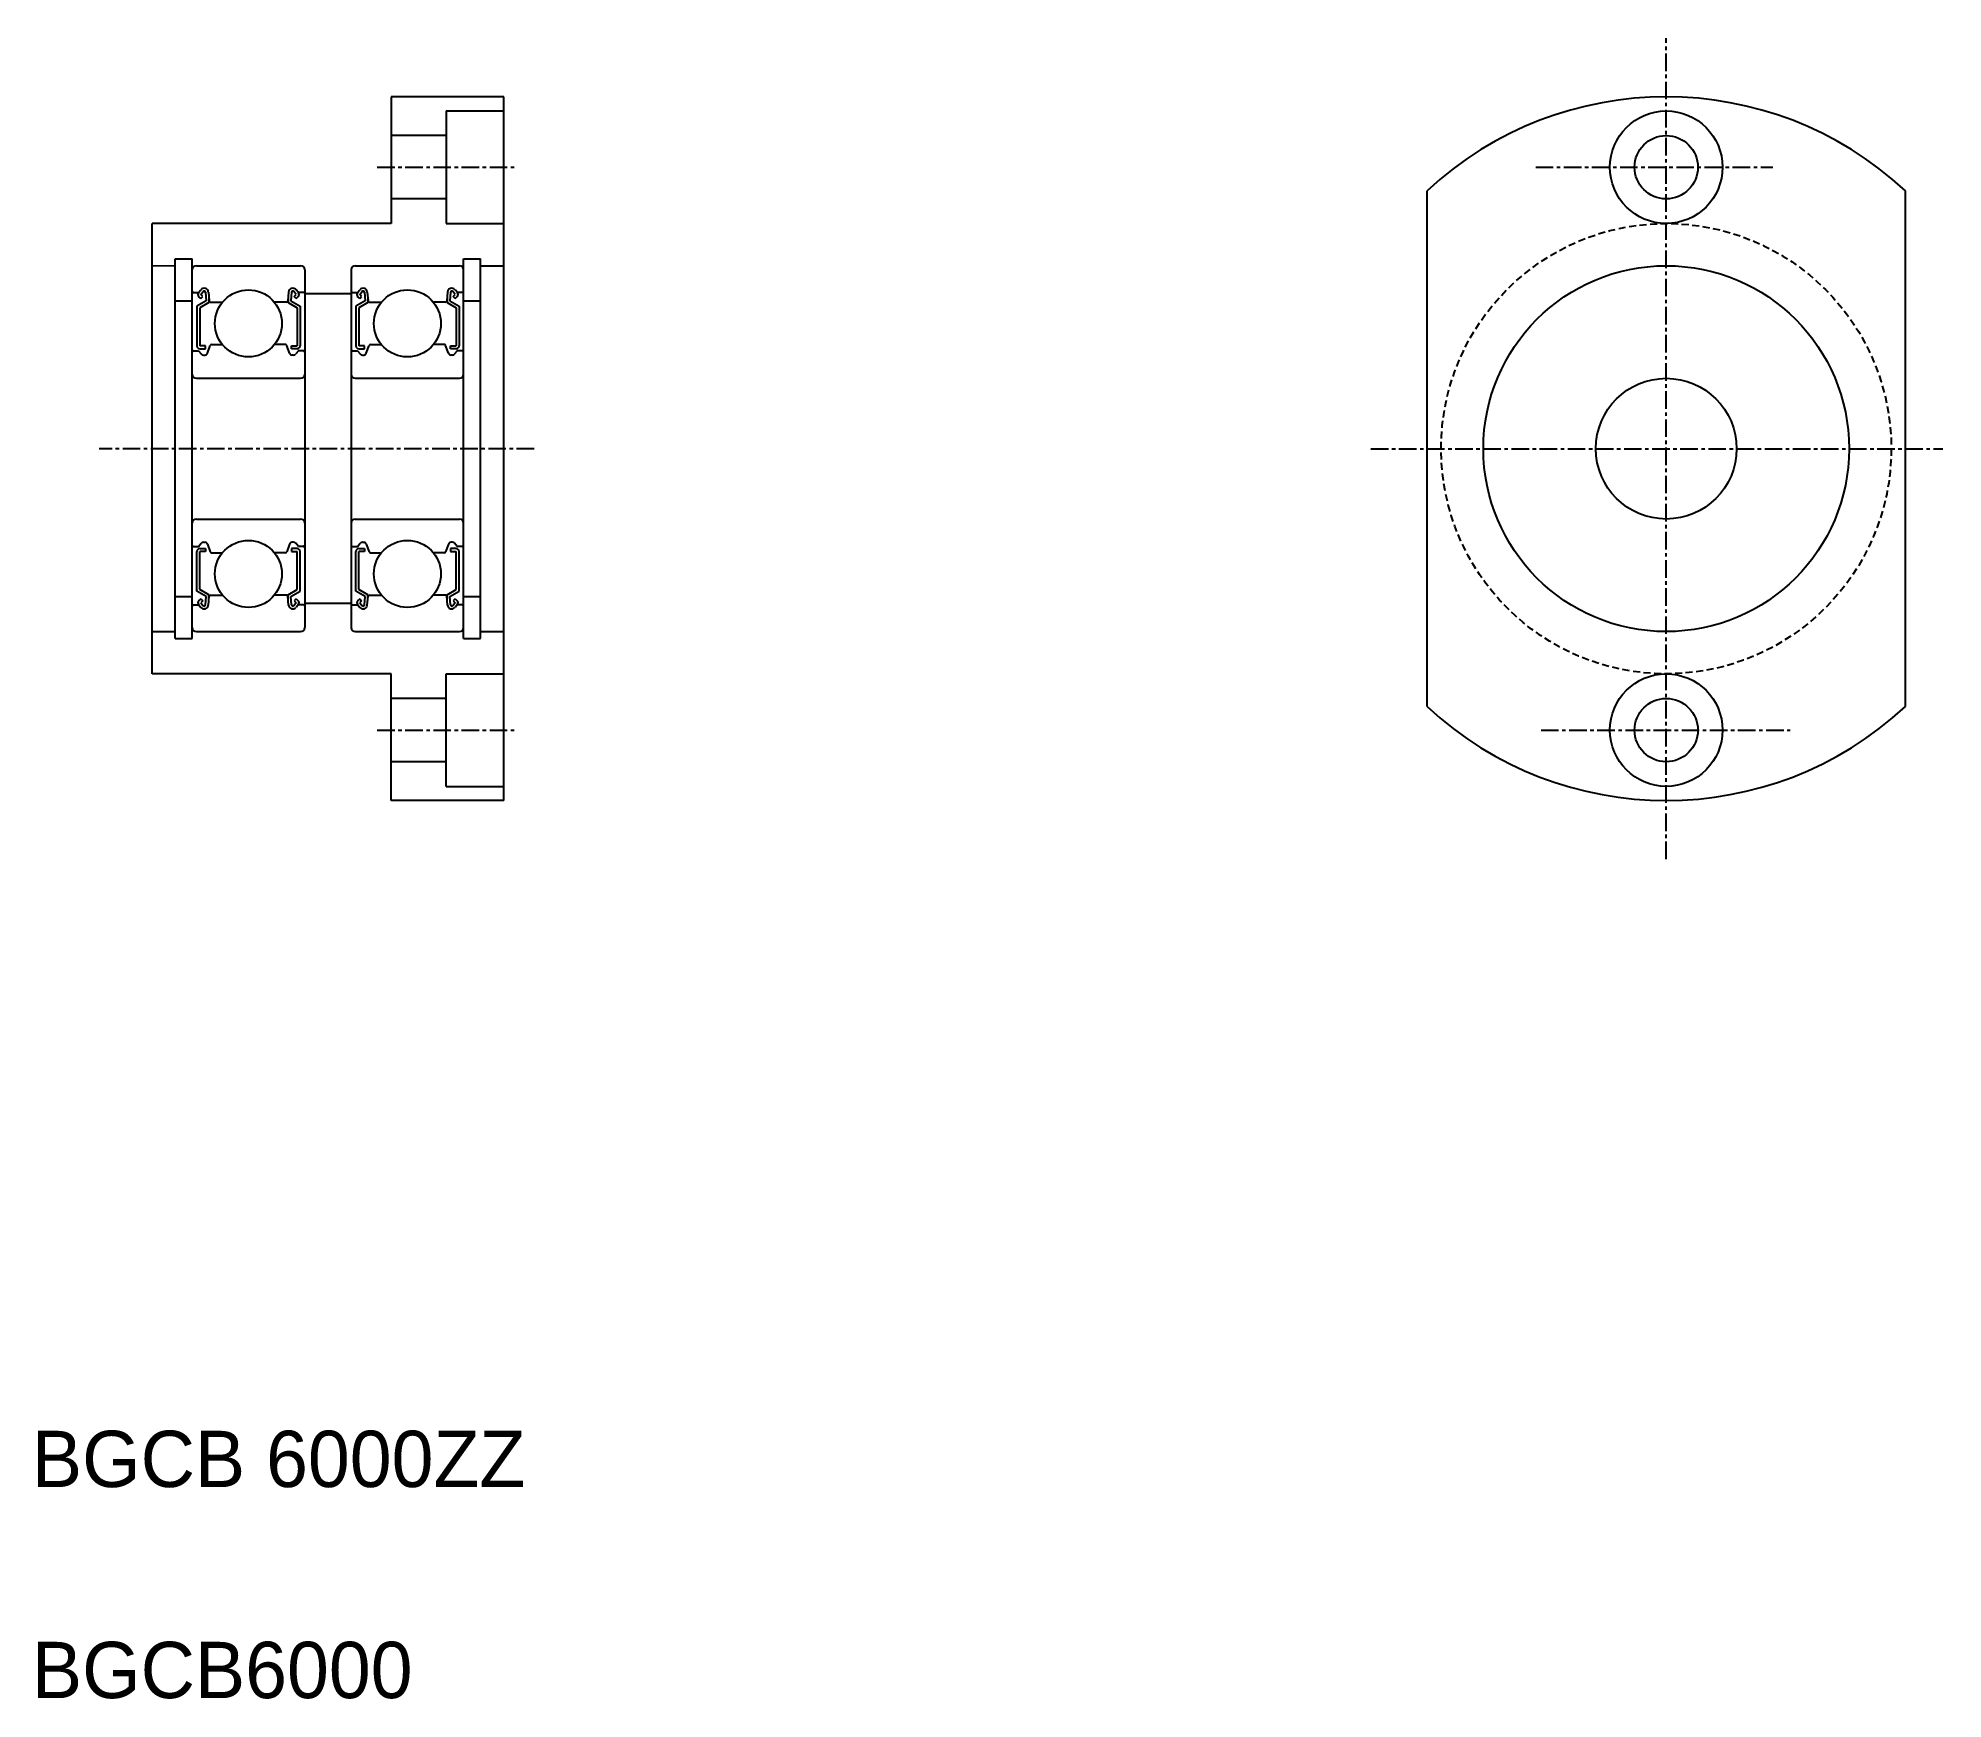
# Model space of a CAD drawing. Extents: x 154 to 289, y 77 to 195.
import ezdxf

# ---------------------------------------------------------------- set-up
doc = ezdxf.new("R2010")
doc.units = 0
doc.linetypes.add('CENTER', pattern=[2, 1.25, -0.25, 0.25, -0.25])
doc.linetypes.add('DASHED', pattern=[0.75, 0.5, -0.25])
doc.layers.get('0').update_dxf_attribs({"linetype": 'CONTINUOUS'})
doc.layers.add('CENTER', color=1, linetype='CENTER')

msp = doc.modelspace()

# ---------------------------------------------------------------- linework, layer by layer
at = {"color": 7, "linetype": 'CONTINUOUS'}
for p, q in [((178.75, 191.06), (178.75, 182.06)), ((186.75, 191.06), (178.75, 191.06)), ((186.75, 141.06), (186.75, 191.06)), ((182.65, 190.06), (182.65, 182.06)), ((182.65, 190.06), (186.75, 190.06)), ((182.65, 188.31), (178.75, 188.31)), ((252.39, 147.73), (252.39, 184.39)), ((286.39, 147.73), (286.39, 184.39)), ((182.65, 183.81), (178.75, 183.81)), ((161.75, 150.06), (161.75, 182.06)), ((178.75, 182.06), (161.75, 182.06)), ((182.65, 182.06), (186.75, 182.06)), ((161.75, 179.06), (163.4, 179.07)), ((163.4, 179.56), (164.6, 179.56)), ((163.4, 152.56), (163.4, 179.56)), ((164.6, 152.56), (164.6, 179.56)), ((164.9, 179.06), (172.3, 179.06)), ((172.6, 178.76), (172.6, 153.36)), ((175.9, 178.76), (175.9, 153.36)), ((176.2, 179.06), (183.6, 179.06)), ((183.9, 152.56), (183.9, 179.56)), ((183.9, 179.56), (185.1, 179.56)), ((185.1, 152.56), (185.1, 179.56)), ((185.1, 179.06), (186.75, 179.06)), ((163.4, 176.56), (164.6, 176.56)), ((164.7, 177.16), (165.06, 177.16)), ((165.59, 176.57), (164.94, 176.19)), ((164.94, 176.19), (164.94, 173.36)), ((165.05, 177.15), (165.22, 177.35)), ((165.21, 176.74), (165.06, 176.88)), ((165.79, 176.45), (165.14, 176.07)), ((165.14, 176.07), (165.14, 173.36)), ((165.21, 177.02), (165.38, 177.22)), ((165.35, 176.88), (165.21, 177.02)), ((165.21, 176.74), (165.35, 176.88)), ((165.55, 177.17), (165.59, 176.57)), ((165.75, 177.19), (165.81, 176.56)), ((165.79, 176.81), (165.79, 176.45)), ((165.91, 176.46), (166.75, 176.46)), ((171.3, 176.46), (170.45, 176.46)), ((171.46, 177.19), (171.4, 176.56)), ((171.42, 176.81), (171.42, 176.45)), ((171.42, 176.45), (172.07, 176.07)), ((171.66, 177.17), (171.62, 176.57)), ((171.62, 176.57), (172.27, 176.19)), ((172, 177.02), (171.83, 177.22)), ((171.86, 176.88), (172, 177.02)), ((172, 176.74), (171.86, 176.88)), ((172.16, 177.15), (171.99, 177.35)), ((172, 176.74), (172.14, 176.88)), ((172.07, 176.07), (172.07, 173.36)), ((172.5, 177.16), (172.14, 177.16)), ((172.27, 176.19), (172.27, 173.36)), ((175.9, 177.06), (172.6, 177.06)), ((176, 177.16), (176.36, 177.16)), ((176.89, 176.57), (176.24, 176.19)), ((176.24, 176.19), (176.24, 173.36)), ((176.35, 177.15), (176.52, 177.35)), ((176.51, 176.74), (176.36, 176.88)), ((177.09, 176.45), (176.44, 176.07)), ((176.44, 176.07), (176.44, 173.36)), ((176.51, 177.02), (176.68, 177.22)), ((176.65, 176.88), (176.51, 177.02)), ((176.51, 176.74), (176.65, 176.88)), ((176.85, 177.17), (176.89, 176.57)), ((177.05, 177.19), (177.11, 176.56)), ((177.09, 176.81), (177.09, 176.45)), ((177.21, 176.46), (178.05, 176.46)), ((182.6, 176.46), (181.75, 176.46)), ((182.76, 177.19), (182.7, 176.56)), ((182.72, 176.81), (182.72, 176.45)), ((182.72, 176.45), (183.37, 176.07)), ((182.96, 177.17), (182.92, 176.57)), ((182.92, 176.57), (183.57, 176.19)), ((183.3, 177.02), (183.13, 177.22)), ((183.16, 176.88), (183.3, 177.02)), ((183.3, 176.74), (183.16, 176.88)), ((183.46, 177.15), (183.29, 177.35)), ((183.3, 176.74), (183.44, 176.88)), ((183.37, 176.07), (183.37, 173.36)), ((183.8, 177.16), (183.44, 177.16)), ((183.57, 176.19), (183.57, 173.36)), ((183.9, 176.56), (185.1, 176.56)), ((165.54, 173.36), (165.14, 173.36)), ((165.54, 173.16), (165.54, 173.36)), ((165.68, 172.85), (165.88, 173.4)), ((165.98, 173.46), (166.75, 173.46)), ((171.23, 173.46), (170.45, 173.46)), ((171.53, 172.85), (171.32, 173.4)), ((171.67, 173.36), (172.07, 173.36)), ((171.67, 173.16), (171.67, 173.36)), ((176.84, 173.36), (176.44, 173.36)), ((176.84, 173.16), (176.84, 173.36)), ((176.98, 172.85), (177.18, 173.4)), ((177.28, 173.46), (178.05, 173.46)), ((182.53, 173.46), (181.75, 173.46)), ((182.83, 172.85), (182.62, 173.4)), ((182.97, 173.16), (182.97, 173.36)), ((182.97, 173.36), (183.37, 173.36)), ((164.7, 173.01), (165.05, 173.01)), ((165.05, 173.01), (165.25, 172.79)), ((165.14, 173.16), (165.54, 173.16)), ((165.4, 172.71), (165.5, 172.71)), ((172.07, 173.16), (171.67, 173.16)), ((171.81, 172.71), (171.71, 172.71)), ((172.15, 173.01), (171.96, 172.79)), ((172.5, 173.01), (172.15, 173.01)), ((176, 173.01), (176.35, 173.01)), ((176.35, 173.01), (176.55, 172.79)), ((176.44, 173.16), (176.84, 173.16)), ((176.7, 172.71), (176.8, 172.71)), ((183.37, 173.16), (182.97, 173.16)), ((183.11, 172.71), (183.01, 172.71)), ((183.45, 173.01), (183.26, 172.79)), ((183.8, 173.01), (183.45, 173.01)), ((164.9, 171.06), (172.3, 171.06)), ((176.2, 171.06), (183.6, 171.06)), ((164.9, 161.06), (172.3, 161.06)), ((176.2, 161.06), (183.6, 161.06)), ((164.7, 159.11), (165.05, 159.11)), ((164.94, 155.94), (164.94, 158.76)), ((165.05, 159.11), (165.25, 159.34)), ((165.14, 158.96), (165.54, 158.96)), ((165.14, 156.05), (165.14, 158.76)), ((165.54, 158.76), (165.14, 158.76)), ((165.4, 159.41), (165.5, 159.41)), ((165.54, 158.96), (165.54, 158.76)), ((165.68, 159.28), (165.88, 158.73)), ((165.98, 158.66), (166.75, 158.66)), ((171.23, 158.66), (170.45, 158.66)), ((171.53, 159.28), (171.32, 158.73)), ((172.07, 158.96), (171.67, 158.96)), ((171.67, 158.96), (171.67, 158.76)), ((171.67, 158.76), (172.07, 158.76)), ((171.81, 159.41), (171.71, 159.41)), ((172.15, 159.11), (171.96, 159.34)), ((172.07, 156.05), (172.07, 158.76)), ((172.5, 159.11), (172.15, 159.11)), ((172.27, 155.94), (172.27, 158.76)), ((176, 159.11), (176.35, 159.11)), ((176.24, 155.94), (176.24, 158.76)), ((176.35, 159.11), (176.55, 159.34)), ((176.44, 158.96), (176.84, 158.96)), ((176.44, 156.05), (176.44, 158.76)), ((176.84, 158.76), (176.44, 158.76)), ((176.7, 159.41), (176.8, 159.41)), ((176.84, 158.96), (176.84, 158.76)), ((176.98, 159.28), (177.18, 158.73)), ((177.28, 158.66), (178.05, 158.66)), ((182.53, 158.66), (181.75, 158.66)), ((182.83, 159.28), (182.62, 158.73)), ((182.97, 158.96), (182.97, 158.76)), ((183.37, 158.96), (182.97, 158.96)), ((182.97, 158.76), (183.37, 158.76)), ((183.11, 159.41), (183.01, 159.41)), ((183.45, 159.11), (183.26, 159.34)), ((183.37, 156.05), (183.37, 158.76)), ((183.8, 159.11), (183.45, 159.11)), ((183.57, 155.94), (183.57, 158.76)), ((165.59, 155.56), (164.94, 155.94)), ((165.79, 155.68), (165.14, 156.05)), ((171.42, 155.68), (172.07, 156.05)), ((171.62, 155.56), (172.27, 155.94)), ((176.89, 155.56), (176.24, 155.94)), ((177.09, 155.68), (176.44, 156.05)), ((182.72, 155.68), (183.37, 156.05)), ((182.92, 155.56), (183.57, 155.94)), ((163.4, 155.56), (164.6, 155.56)), ((164.7, 154.96), (165.06, 154.96)), ((165.05, 154.98), (165.22, 154.77)), ((165.21, 155.39), (165.06, 155.25)), ((165.21, 155.39), (165.35, 155.25)), ((165.35, 155.25), (165.21, 155.11)), ((165.21, 155.11), (165.38, 154.9)), ((165.55, 154.96), (165.59, 155.56)), ((165.75, 154.94), (165.81, 155.57)), ((165.79, 155.32), (165.79, 155.68)), ((165.91, 155.66), (166.75, 155.66)), ((171.3, 155.66), (170.45, 155.66)), ((171.46, 154.94), (171.4, 155.57)), ((171.42, 155.32), (171.42, 155.68)), ((171.66, 154.96), (171.62, 155.56)), ((172, 155.11), (171.83, 154.9)), ((172, 155.39), (171.86, 155.25)), ((171.86, 155.25), (172, 155.11)), ((172.16, 154.98), (171.99, 154.77)), ((172, 155.39), (172.14, 155.25)), ((172.5, 154.96), (172.14, 154.96)), ((175.9, 155.06), (172.6, 155.06)), ((176, 154.96), (176.36, 154.96)), ((176.35, 154.98), (176.52, 154.77)), ((176.51, 155.39), (176.36, 155.25)), ((176.51, 155.39), (176.65, 155.25)), ((176.65, 155.25), (176.51, 155.11)), ((176.51, 155.11), (176.68, 154.9)), ((176.85, 154.96), (176.89, 155.56)), ((177.05, 154.94), (177.11, 155.57)), ((177.09, 155.32), (177.09, 155.68)), ((177.21, 155.66), (178.05, 155.66)), ((182.6, 155.66), (181.75, 155.66)), ((182.76, 154.94), (182.7, 155.57)), ((182.72, 155.32), (182.72, 155.68)), ((182.96, 154.96), (182.92, 155.56)), ((183.3, 155.11), (183.13, 154.9)), ((183.3, 155.39), (183.16, 155.25)), ((183.16, 155.25), (183.3, 155.11)), ((183.46, 154.98), (183.29, 154.77)), ((183.3, 155.39), (183.44, 155.25)), ((183.8, 154.96), (183.44, 154.96)), ((183.9, 155.56), (185.1, 155.56)), ((161.75, 153.06), (163.4, 153.06)), ((164.9, 153.06), (172.3, 153.06)), ((176.2, 153.06), (183.6, 153.06)), ((185.1, 153.06), (186.75, 153.06)), ((163.4, 152.56), (164.6, 152.56)), ((183.9, 152.56), (185.1, 152.56)), ((178.75, 150.06), (161.75, 150.06)), ((178.75, 141.06), (178.75, 150.06)), ((182.65, 150.06), (186.75, 150.06)), ((182.65, 142.06), (182.65, 150.06)), ((182.65, 148.31), (178.75, 148.31)), ((182.65, 143.81), (178.75, 143.81)), ((186.75, 141.06), (178.75, 141.06)), ((182.65, 142.06), (186.75, 142.06))]:
    msp.add_line(p, q, dxfattribs=at)
for centre, radius in [((269.39, 186.06), 4), ((269.39, 186.06), 2.25), ((269.39, 166.06), 13), ((168.6, 174.96), 2.38), ((179.9, 174.96), 2.38), ((269.39, 166.06), 5), ((168.6, 157.16), 2.38), ((179.9, 157.16), 2.38), ((269.39, 146.06), 4), ((269.39, 146.06), 2.25)]:
    msp.add_circle(centre, radius, dxfattribs=at)
at = {"color": 3, "linetype": 'DASHED'}
msp.add_circle((269.39, 166.06), 16, dxfattribs=at)
at = {"color": 7, "linetype": 'CONTINUOUS'}
for centre, radius, start, end in [((269.39, 166.06), 25, 47.1564, 132.8436), ((164.9, 178.76), 0.3, 90, 180), ((172.3, 178.76), 0.3, 0, 90), ((176.2, 178.76), 0.3, 90, 180), ((183.6, 178.76), 0.3, 0, 90), ((165.45, 177.16), 0.3, 4.9354, 140.137), ((171.75, 177.16), 0.3, 39.863, 175.0646), ((176.75, 177.16), 0.3, 4.9354, 140.137), ((183.05, 177.16), 0.3, 39.863, 175.0646), ((164.7, 177.26), 0.1, 180, 270), ((165.21, 177.02), 0.2, 140.137, 225.002), ((165.45, 177.16), 0.1, 3.1017, 139.9503), ((165.91, 176.56), 0.1, 184.9354, 270), ((171.3, 176.56), 0.1, 270, 355.0646), ((171.76, 177.16), 0.1, 40.0497, 176.8983), ((172, 177.02), 0.2, 314.998, 39.863), ((172.5, 177.26), 0.1, 270, 0), ((176, 177.26), 0.1, 180, 270), ((176.51, 177.02), 0.2, 140.137, 225.002), ((176.75, 177.16), 0.1, 3.1017, 139.9503), ((177.21, 176.56), 0.1, 184.9354, 270), ((182.6, 176.56), 0.1, 270, 355.0646), ((183.06, 177.16), 0.1, 40.0497, 176.8983), ((183.3, 177.02), 0.2, 314.998, 39.863), ((183.8, 177.26), 0.1, 270, 0), ((165.14, 173.36), 0.2, 180, 270), ((165.98, 173.36), 0.1, 90, 159.9916), ((171.23, 173.36), 0.1, 20.0084, 90), ((172.07, 173.36), 0.2, 270, 0), ((176.44, 173.36), 0.2, 180, 270), ((177.28, 173.36), 0.1, 90, 159.9916), ((182.53, 173.36), 0.1, 20.0084, 90), ((183.37, 173.36), 0.2, 270, 0), ((164.7, 172.91), 0.1, 90, 180.8103), ((165.4, 172.91), 0.2, 219.9762, 270), ((165.5, 172.91), 0.2, 270, 339.9916), ((171.71, 172.91), 0.2, 200.0084, 270), ((171.81, 172.91), 0.2, 270, 320.0238), ((172.5, 172.91), 0.1, 359.1897, 90), ((176, 172.91), 0.1, 90, 180.8103), ((176.7, 172.91), 0.2, 219.9762, 270), ((176.8, 172.91), 0.2, 270, 339.9916), ((183.01, 172.91), 0.2, 200.0084, 270), ((183.11, 172.91), 0.2, 270, 320.0238), ((183.8, 172.91), 0.1, 359.1897, 90), ((164.9, 171.36), 0.3, 180, 270), ((172.3, 171.36), 0.3, 270, 0), ((176.2, 171.36), 0.3, 180, 270), ((183.6, 171.36), 0.3, 270, 0), ((164.9, 160.76), 0.3, 90, 180), ((172.3, 160.76), 0.3, 0, 90), ((176.2, 160.76), 0.3, 90, 180), ((183.6, 160.76), 0.3, 0, 90), ((164.7, 159.21), 0.1, 179.1897, 270), ((165.14, 158.76), 0.2, 90, 180), ((165.4, 159.21), 0.2, 90, 140.0238), ((165.5, 159.21), 0.2, 20.0084, 90), ((165.98, 158.76), 0.1, 200.0084, 270), ((171.23, 158.76), 0.1, 270, 339.9916), ((171.71, 159.21), 0.2, 90, 159.9916), ((171.81, 159.21), 0.2, 39.9762, 90), ((172.07, 158.76), 0.2, 0, 90), ((172.5, 159.21), 0.1, 270, 0.8103), ((176, 159.21), 0.1, 179.1897, 270), ((176.44, 158.76), 0.2, 90, 180), ((176.7, 159.21), 0.2, 90, 140.0238), ((176.8, 159.21), 0.2, 20.0084, 90), ((177.28, 158.76), 0.1, 200.0084, 270), ((182.53, 158.76), 0.1, 270, 339.9916), ((183.01, 159.21), 0.2, 90, 159.9916), ((183.11, 159.21), 0.2, 39.9762, 90), ((183.37, 158.76), 0.2, 0, 90), ((183.8, 159.21), 0.1, 270, 0.8103), ((164.7, 154.86), 0.1, 90, 180), ((165.21, 155.11), 0.2, 134.998, 219.863), ((165.45, 154.97), 0.3, 219.863, 355.0646), ((165.45, 154.97), 0.1, 220.0497, 356.8983), ((165.91, 155.56), 0.1, 90, 175.0646), ((171.3, 155.56), 0.1, 4.9354, 90), ((171.75, 154.97), 0.3, 184.9354, 320.137), ((171.76, 154.97), 0.1, 183.1017, 319.9503), ((172, 155.11), 0.2, 320.137, 45.002), ((172.5, 154.86), 0.1, 0, 90), ((176, 154.86), 0.1, 90, 180), ((176.51, 155.11), 0.2, 134.998, 219.863), ((176.75, 154.97), 0.3, 219.863, 355.0646), ((176.75, 154.97), 0.1, 220.0497, 356.8983), ((177.21, 155.56), 0.1, 90, 175.0646), ((182.6, 155.56), 0.1, 4.9354, 90), ((183.05, 154.97), 0.3, 184.9354, 320.137), ((183.06, 154.97), 0.1, 183.1017, 319.9503), ((183.3, 155.11), 0.2, 320.137, 45.002), ((183.8, 154.86), 0.1, 0, 90), ((164.9, 153.36), 0.3, 180, 270), ((172.3, 153.36), 0.3, 270, 0), ((176.2, 153.36), 0.3, 180, 270), ((183.6, 153.36), 0.3, 270, 0), ((269.39, 166.06), 25, 227.1564, 312.8436)]:
    msp.add_arc(centre, radius, start, end, dxfattribs=at)
at = {"layer": 'CENTER', "color": 1, "linetype": 'CENTER'}
for p, q in [((269.39, 136.89), (269.39, 195.24)), ((177.75, 186.06), (187.75, 186.06)), ((260.11, 186.06), (276.96, 186.06)), ((188.91, 166.06), (157.99, 166.06)), ((248.39, 166.06), (289.06, 166.06)), ((177.75, 146.06), (187.75, 146.06)), ((260.49, 146.06), (278.21, 146.06))]:
    msp.add_line(p, q, dxfattribs=at)

# ---------------------------------------------------------------- texts
at = {"color": 7, "linetype": 'CONTINUOUS'}
for s, p in [('BGCB 6000ZZ', (153.21, 92.27)), ('BGCB6000', (153.21, 77.27))]:
    msp.add_text(s, height=4, dxfattribs=at).set_placement(p)

doc.saveas('drawing.dxf')
